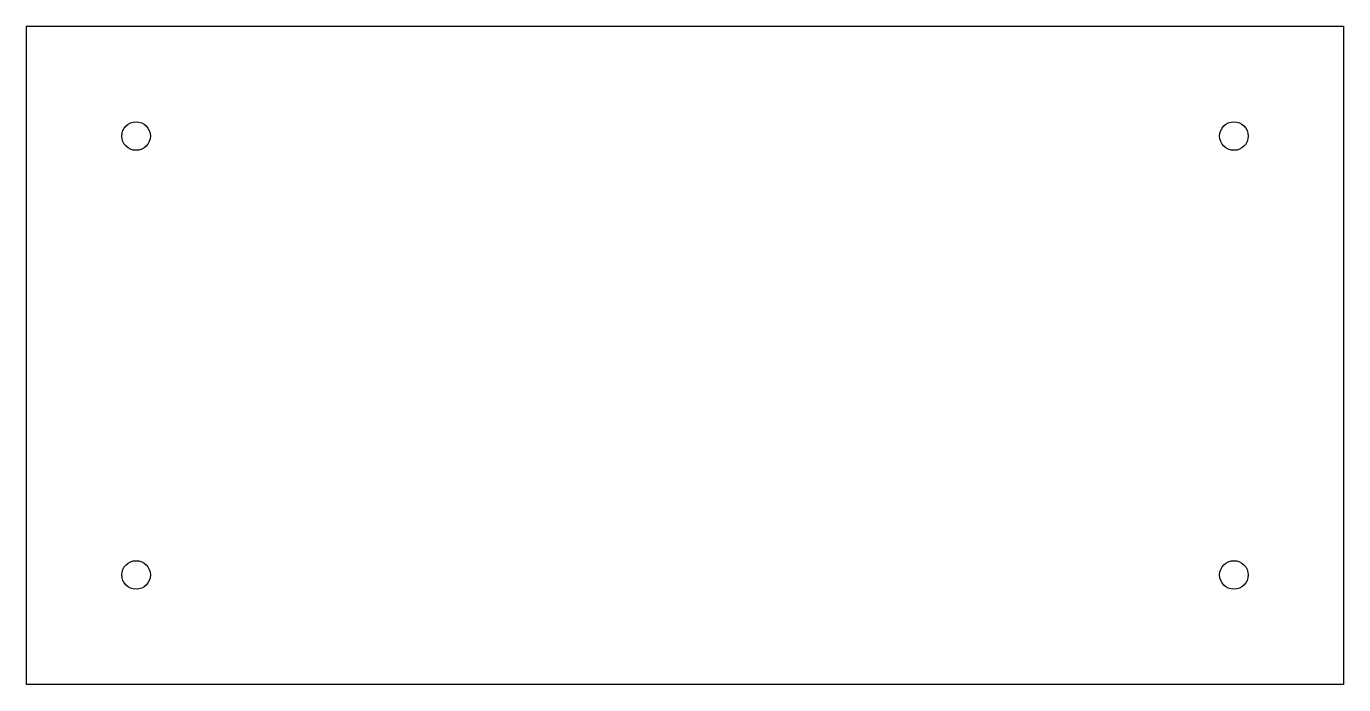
# Model space of a CAD drawing. Header units: inches. Extents: x -52 to -40, y 35 to 41.
import ezdxf

# ---------------------------------------------------------------- set-up
doc = ezdxf.new("R2010")
doc.units = ezdxf.units.IN
doc.layers.get('0').update_dxf_attribs({"linetype": 'CONTINUOUS'})

msp = doc.modelspace()

# ---------------------------------------------------------------- linework, layer by layer
msp.add_lwpolyline([(-52, 41), (-40, 41), (-40, 35), (-52, 35)], close=True)
for centre in [(-51, 40), (-41, 40), (-51, 36), (-41, 36)]:
    msp.add_circle(centre, 0.13)

doc.saveas('drawing.dxf')
